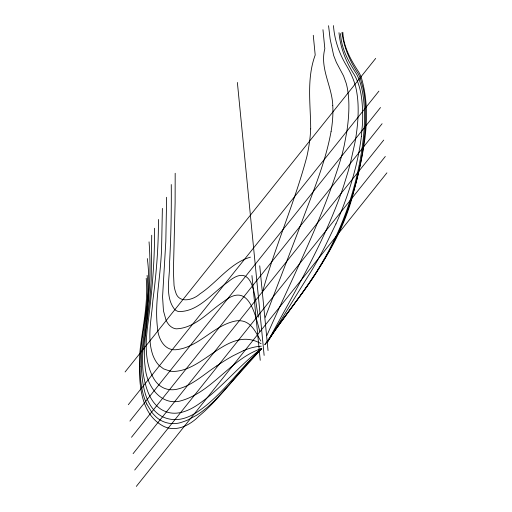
<?xml version="1.0" encoding="UTF-8"?>
<svg xmlns="http://www.w3.org/2000/svg" width="512" height="512" viewBox="0 0 512 512"><rect width="100%" height="100%" fill="white"/><g stroke="black" fill="none" stroke-linecap="round" stroke-linejoin="round"><path stroke-width="0.77" d="M158.432 219.482C158.541 246.714 156.384 273.888 152.806 300.877C151.674 318.65 146.842 337.306 152.71 354.707A110.426 43.392 -67.5 0 0 159.168 365.478M151.718 235.213L151.174 280.672A274.714 107.942 -67.5 0 1 149.363 303.354L145.402 336.058L144.403 350.048A111.578 43.84 -67.5 0 0 145.126 366.56C146.202 384.109 159.29 405.293 179.43 401.216C212 392.922 230.298 358.829 261.754 348.461L228.819 385.254M162.374 208.397L161.574 249.523A349.485 137.325 -67.5 0 1 159.866 272.269C158.029 290.803 155.149 309.53 157.536 328.16C158.099 338.106 164.077 350.56 175.706 349.754C199.027 347.603 213.83 324.698 236.57 320.819A103.757 40.768 -67.5 0 1 245.331 321.939C253.229 325.421 256.608 334.08 260.806 341.005M140.147 366.739C139.898 336.07 150.464 306.131 147.098 275.392M154.49 228.256C154.886 260.762 151.968 293.139 147.706 325.331C145.446 343.347 144.544 363.104 154.189 379.283A122.47 48.122 -67.5 0 0 171.443 389.754A117.594 46.208 -67.5 0 0 175.904 389.466C191.61 386.278 203.514 374.554 216.525 366.042M310.694 128.909C310.63 104.224 306.406 78.944 315.2 55.046L313.267 35.277M361.344 136.358L362.413 124.717A131.014 51.482 -67.5 0 0 362.694 116.486C362.502 102.278 361.549 87.251 354.234 74.675C346.061 62.042 340.333 47.789 339.008 32.691M362.694 151.136L364.781 133.389A190.317 74.778 -67.5 0 0 365.344 124.986L365.562 111.744A168.301 66.131 -67.5 0 0 363.149 88.448L360.442 78.72A122.643 48.192 -67.5 0 0 358.253 73.792C349.971 61.382 343.923 47.379 341.952 32.499M331.085 131.405C325.44 162.816 312.736 192.333 301.741 222.118L265.286 317.312M262.611 291.706C275.213 245.971 294.758 202.451 306.867 156.614A96.352 37.856 -67.5 0 0 310.669 128.941M349.235 205.299C341.837 227.661 331.219 248.832 318.726 268.755C303.571 294.042 283.405 315.859 268.051 340.979L312.026 269.926A213.293 83.808 -67.5 0 0 325.235 245.997L335.923 223.872M266.899 335.469C292.979 275.834 323.731 217.67 341.946 154.925A114.355 44.934 -67.5 0 0 344.294 145.133L346.675 132.454A123.264 48.435 -67.5 0 0 348.211 93.85L347.546 89.306A115.142 45.242 -67.5 0 0 346.144 83.117L343.578 75.974L336.365 62.394L333.69 55.571L330.157 39.226L328.563 25.715M125.088 371.955L375.686 58.4M128.301 404.704L378.899 91.149M129.907 421.082L380.506 107.526M131.494 437.274L382.093 123.718M133.101 453.645L383.699 140.09M134.707 470.022L385.306 156.467M136.314 486.4L386.912 172.845M228.006 386.08L214.822 400.39A142.016 55.802 -67.5 0 1 196.563 415.264L187.475 420.115A158.771 62.387 -67.5 0 1 182.317 422.035C172.723 425.677 161.421 423.046 154.554 415.398A186.502 73.28 -67.5 0 1 151.667 412.083L146.778 404.077M268.186 340.947L264.787 344.666C298.394 296.474 339.424 250.522 353.619 191.904C363.398 155.117 372.486 115.123 361.325 77.613A126.893 49.856 -67.5 0 0 359.136 72.685C351.13 60.467 343.514 47.283 342.842 32.275M149.043 241.856C151.846 277.818 147.853 313.626 143.04 349.197A112.013 44.013 -67.5 0 0 142.554 358.4L142.72 367.386A119.392 46.912 -67.5 0 0 143.565 375.571C145.786 387.91 149.792 401.664 160.723 409.082A166.355 65.363 -67.5 0 0 164.307 411.034C176.582 416.704 190.157 410.413 200.173 403.027C222.714 387.181 239.68 364.864 261.754 348.461C239.347 369.76 222.618 396.486 198.752 416.326C189.837 425.216 176.896 432.038 164.358 426.669C138.669 414.074 138.822 379.514 139.667 354.957A126.893 49.856 -67.5 0 1 140.518 346.221C143.392 323.725 148.243 301.114 146.195 278.323M261.754 348.461C241.83 366.611 226.31 389.184 205.286 406.182C195.917 413.594 184.589 420.883 172.077 419.437A186.035 73.094 -67.5 0 1 160.48 415.648C145.242 405.907 142.502 385.504 141.459 368.966A142.765 56.096 -67.5 0 1 141.741 353.382C144.992 321.875 151.558 290.387 147.322 258.573M243.642 350.554L232.986 355.821A387.776 152.365 -67.5 0 0 216.525 366.035M250.451 257.152C229.856 263.066 217.267 282.426 199.878 293.92C193.171 300.154 178.65 303.968 175.616 292.051A63.142 24.813 -67.5 0 1 174.048 285.459L173.402 271.27L175.11 202.752L175.181 173.267M169.894 371.078L163.526 368.845L159.162 365.491M261.069 343.68C230.611 326.144 207.053 366.266 178.707 370.906A130.97 51.462 -67.5 0 1 169.894 371.085M259.885 331.61C254.816 313.626 248.634 281.267 223.738 301.568C208.71 311.424 195.424 328.128 176.269 328.838A69.51 27.309 -67.5 0 1 172.448 327.629L171.315 326.931A72.512 28.493 -67.5 0 1 165.946 319.859L163.456 310.797L162.566 296.877L165.818 241.453L166.63 197.28M258.438 317.21C254.579 300.742 255.021 258.957 227.616 282.272C212.621 292.448 197.939 312.531 178.24 311.469A60.941 23.942 -67.5 0 1 174.797 309.613C164.25 296.326 170.144 277.408 169.613 261.786C171.008 236.064 171.482 210.298 171.258 184.538M340.55 33.555C341.242 48.602 348.557 61.882 356.634 74.138C361.491 83.36 363.168 93.85 364.051 104.122A173.792 68.288 -67.5 0 1 364.506 114.176L364.339 124.922A159.482 62.669 -67.5 0 1 363.789 133.37C361.664 156.723 356.698 179.795 349.536 202.112A120.781 47.456 -67.5 0 1 336.621 235.078L328.627 251.155A109.734 43.117 -67.5 0 1 323.526 260.179C307.296 288.659 285.875 313.594 268.051 340.979C293.792 293.299 321.824 246.426 340.403 195.302A146.528 57.574 -67.5 0 0 343.846 185.325L347.936 172.038A160.557 63.085 -67.5 0 0 350.611 162.17L354.886 142.938A127.706 50.182 -67.5 0 0 356.966 93.498C355.616 83.501 351.565 74.131 346.413 65.536C339.162 53.414 334.406 39.757 333.485 25.6M322.963 29.696L324.826 48.71C319.648 68.467 332.115 86.266 332.781 105.606M259.738 265.818L268.045 350.522M237.376 82.47L264.141 355.411M251.93 275.59L260.23 360.301M243.642 350.547A204.083 80.192 -67.5 0 1 261.312 346.189M146.822 404A143.462 56.371 -67.5 0 1 140.09 366.797M362.643 151.168A150.029 58.95 -67.5 0 1 349.267 205.299M361.389 136.326A139.712 54.893 -67.5 0 1 335.955 223.898M332.755 105.645A90.688 35.635 -67.5 0 1 331.11 131.386"/></g></svg>
